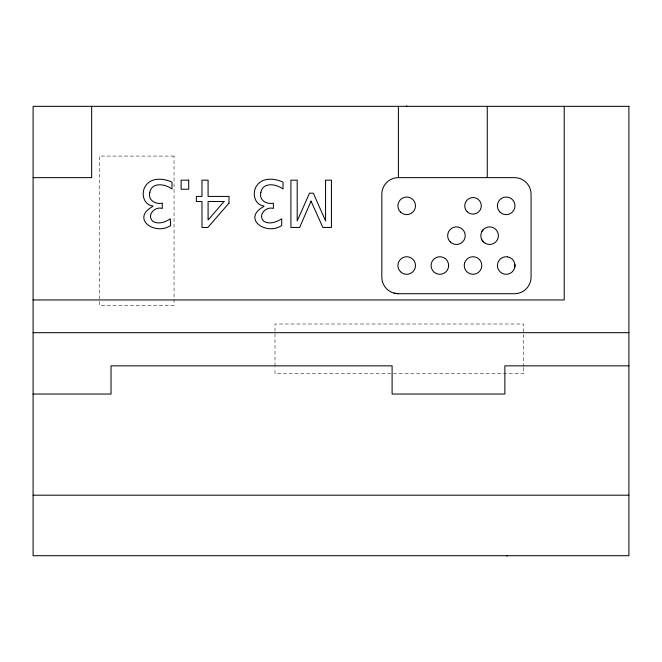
<?xml version="1.0" encoding="UTF-8"?>
<svg xmlns="http://www.w3.org/2000/svg" width="662" height="662" viewBox="0 0 662 662"><rect width="100%" height="100%" fill="white"/><g stroke="black" fill="none" stroke-linecap="round" stroke-linejoin="round"><path stroke-width="0.5" stroke-dasharray="3.31 2.48" d="M523.725 366.649L523.725 324.008L274.995 324.008L274.995 366.649M523.725 367.667L523.725 373.757L274.995 373.757L274.995 367.667M174.048 156.083L99.432 156.083L99.432 305.323L174.048 305.323L174.048 156.083"/><path stroke-width="0.99" d="M514.879 266.869L514.928 264.577M481.994 231.286L483.392 229.466M33.1 177.639L91.637 177.639L91.637 106.334M398.408 293.713A16.583 16.583 0 0 1 381.825 277.13L381.825 194.223A16.583 16.583 0 0 1 398.408 177.639L514.482 177.639A16.583 16.583 0 0 1 531.065 194.223L531.065 277.13A16.583 16.583 0 0 1 514.482 293.713L398.408 293.713L394.113 293.15M33.1 299.952L564.231 299.952L564.231 106.334M33.1 332.688L628.9 332.688M628.9 365.846L504.866 365.846L504.866 394.039L392.103 394.039L392.103 365.846L111.034 365.846L111.034 394.039L33.1 394.039M33.1 495.193L628.9 495.193M481.994 240.074L483.392 241.895M507.142 555.716L507.142 556.163M487.265 106.334L487.265 177.639M406.7 105.837L406.7 106.334M398.408 106.334L398.408 177.639M149.835 192.303C147.601 200.04 155.429 204.69 162.314 203.168L162.314 208.439C154.701 206.056 146.17 215.522 153.038 221.497C158.615 224.534 165.417 222.242 170.283 218.824L170.664 225.527C155.016 236.061 130.34 218.518 152.881 206.436L152.881 205.99C143.29 204.872 140.733 192.799 145.64 185.782C151.341 177.077 163.68 178.293 171.971 182.108L171.971 188.811L171.524 188.811C165.268 183.821 151.681 181.942 149.835 192.303M260.894 192.303C258.66 200.04 266.488 204.69 273.373 203.168L273.373 208.439C265.76 206.056 257.228 215.522 264.097 221.497C269.839 224.691 276.567 221.944 281.722 218.824L281.722 225.527C266.074 236.061 241.39 218.518 263.931 206.436L263.931 205.99C254.349 204.872 251.792 192.799 256.699 185.782C262.4 177.077 274.738 178.293 283.03 182.108L283.03 188.811L282.583 188.811C276.327 183.821 262.74 181.942 260.894 192.303M464.534 263.253L464.236 265.528A8.788 8.788 0 0 0 473.024 274.316A8.788 8.788 0 0 0 481.812 265.528L481.514 263.253A8.788 8.788 0 0 0 464.534 263.253M311.041 201.132L299.638 227.463L290.908 227.463L290.908 180.163L297.197 180.163L297.197 220.926L309.518 193.188L313.333 193.188L325.563 220.926L325.563 180.163L331.439 180.163L331.439 227.463L322.866 227.463L311.041 201.132M224.037 201.513L208.091 219.999L208.091 201.513L224.037 201.513M228.994 203.102L207.835 227.463L201.993 227.463L201.993 201.513L196.366 201.513L196.366 196.432L201.993 196.432L201.993 180.163L208.091 180.163L208.091 196.432L228.994 196.432L228.994 203.102M628.9 106.334L33.1 106.334L33.1 555.716L628.9 555.716L628.9 106.334M188.711 180.163L181.115 180.163L181.115 189.216L188.711 189.216L188.711 180.163M507.531 256.839L505.238 256.79A8.788 8.788 0 0 0 498.676 270.079A8.788 8.788 0 0 0 513.497 270.41A8.788 8.788 0 0 0 507.531 256.839M448.654 265.528L448.348 263.253A8.788 8.788 0 0 0 434.214 258.792A8.788 8.788 0 0 0 436.15 273.489A8.788 8.788 0 0 0 448.654 265.528M400.485 271.743A8.788 8.788 0 0 0 415.19 267.804A8.788 8.788 0 0 0 404.424 257.038A8.788 8.788 0 0 0 400.485 271.743M485.213 243.285A8.788 8.788 0 0 0 498.395 235.68A8.788 8.788 0 0 0 485.213 228.067A8.788 8.788 0 0 0 485.213 243.285M450.226 241.895A8.788 8.788 0 0 0 464.931 237.956A8.788 8.788 0 0 0 454.173 227.19A8.788 8.788 0 0 0 450.226 241.895M499.976 212.047A8.788 8.788 0 0 0 514.68 208.108A8.788 8.788 0 0 0 503.914 197.342A8.788 8.788 0 0 0 499.976 212.047M467.165 211.691A8.292 8.292 0 0 0 481.034 207.976A8.292 8.292 0 0 0 470.881 197.822A8.292 8.292 0 0 0 467.165 211.691M400.485 212.047A8.788 8.788 0 0 0 415.19 208.108A8.788 8.788 0 0 0 404.424 197.342A8.788 8.788 0 0 0 400.485 212.047"/></g></svg>
